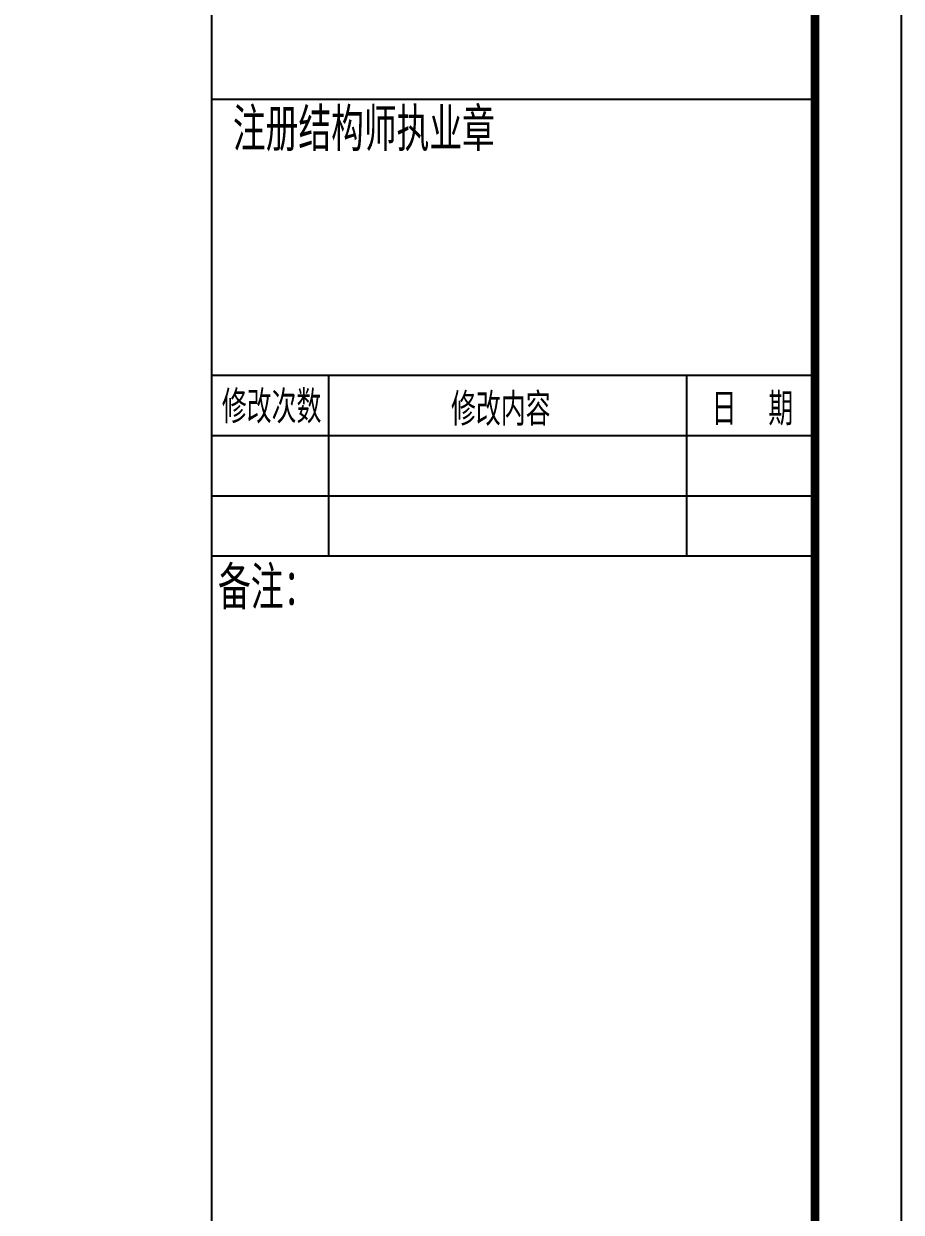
# Model space of a CAD drawing. Extents: x -144902 to 588294, y -160863 to 65494.
# Drawn here: x 53516 to 63700, y -43374 to -29582 of the extents above; entities that cross this region are included whole.
import ezdxf
from ezdxf.enums import TextEntityAlignment as Align

# ---------------------------------------------------------------- set-up
doc = ezdxf.new("R2010")
doc.units = 0
doc.header["$LTSCALE"] = 100
for name, color, linetype in [('1508', 2, 'CONTINUOUS'), ('PUB_TITLE', 4, 'CONTINUOUS'), ('tk', 7, 'CONTINUOUS')]:
    doc.layers.add(name, color=color, linetype=linetype)
doc.styles.add('HZTXT2', font='tssdeng.shx', dxfattribs={"width": 0.7, "bigfont": 'tssdchn.shx'})

# ---------------------------------------------------------------- blocks, each defined once
blk = doc.blocks.new('A1tk')
at = {"layer": 'PUB_TITLE'}
for p, q in [((76100, 44732), (83100, 44732)), ((76100, 41532), (83100, 41532)), ((77453, 41532), (77453, 39432)), ((81606, 41532), (81606, 39432)), ((76100, 40832), (83100, 40832)), ((76100, 40132), (83100, 40132)), ((76100, 39432), (83100, 39432))]:
    blk.add_line(p, q, dxfattribs=at)
at = {"layer": 'tk'}
blk.add_line((76100, 1000), (76100, 58400), dxfattribs=at)
at = {"layer": 'tk', "color": 5}
blk.add_lwpolyline([(0, 0), (0, 59400), (84100, 59400), (84100, 0)], close=True, dxfattribs=at)
at = {"layer": 'tk', "const_width": 100}
blk.add_lwpolyline([(2500, 1000), (83100, 1000), (83100, 58400), (2500, 58400)], close=True, dxfattribs=at)
at = {"layer": 'PUB_TITLE', "style": 'HZTXT2', "width": 0.8}
for s, height, p in [('注册结构师执业章', 500, (77863, 44409)), ('修改次数', 380, (76792, 41181)), ('修改内容', 380, (79452, 41154)), ('日  期', 380, (82372, 41154)), ('备注：', 500, (76740, 39089))]:
    blk.add_text(s, height=height, dxfattribs=at).set_placement(p, align=Align.MIDDLE)

msp = doc.modelspace()

# ---------------------------------------------------------------- block references
at = {"layer": '1508'}
msp.add_blockref('A1tk', (-20399.668, -75190.729), dxfattribs=at)

doc.saveas('drawing.dxf')
